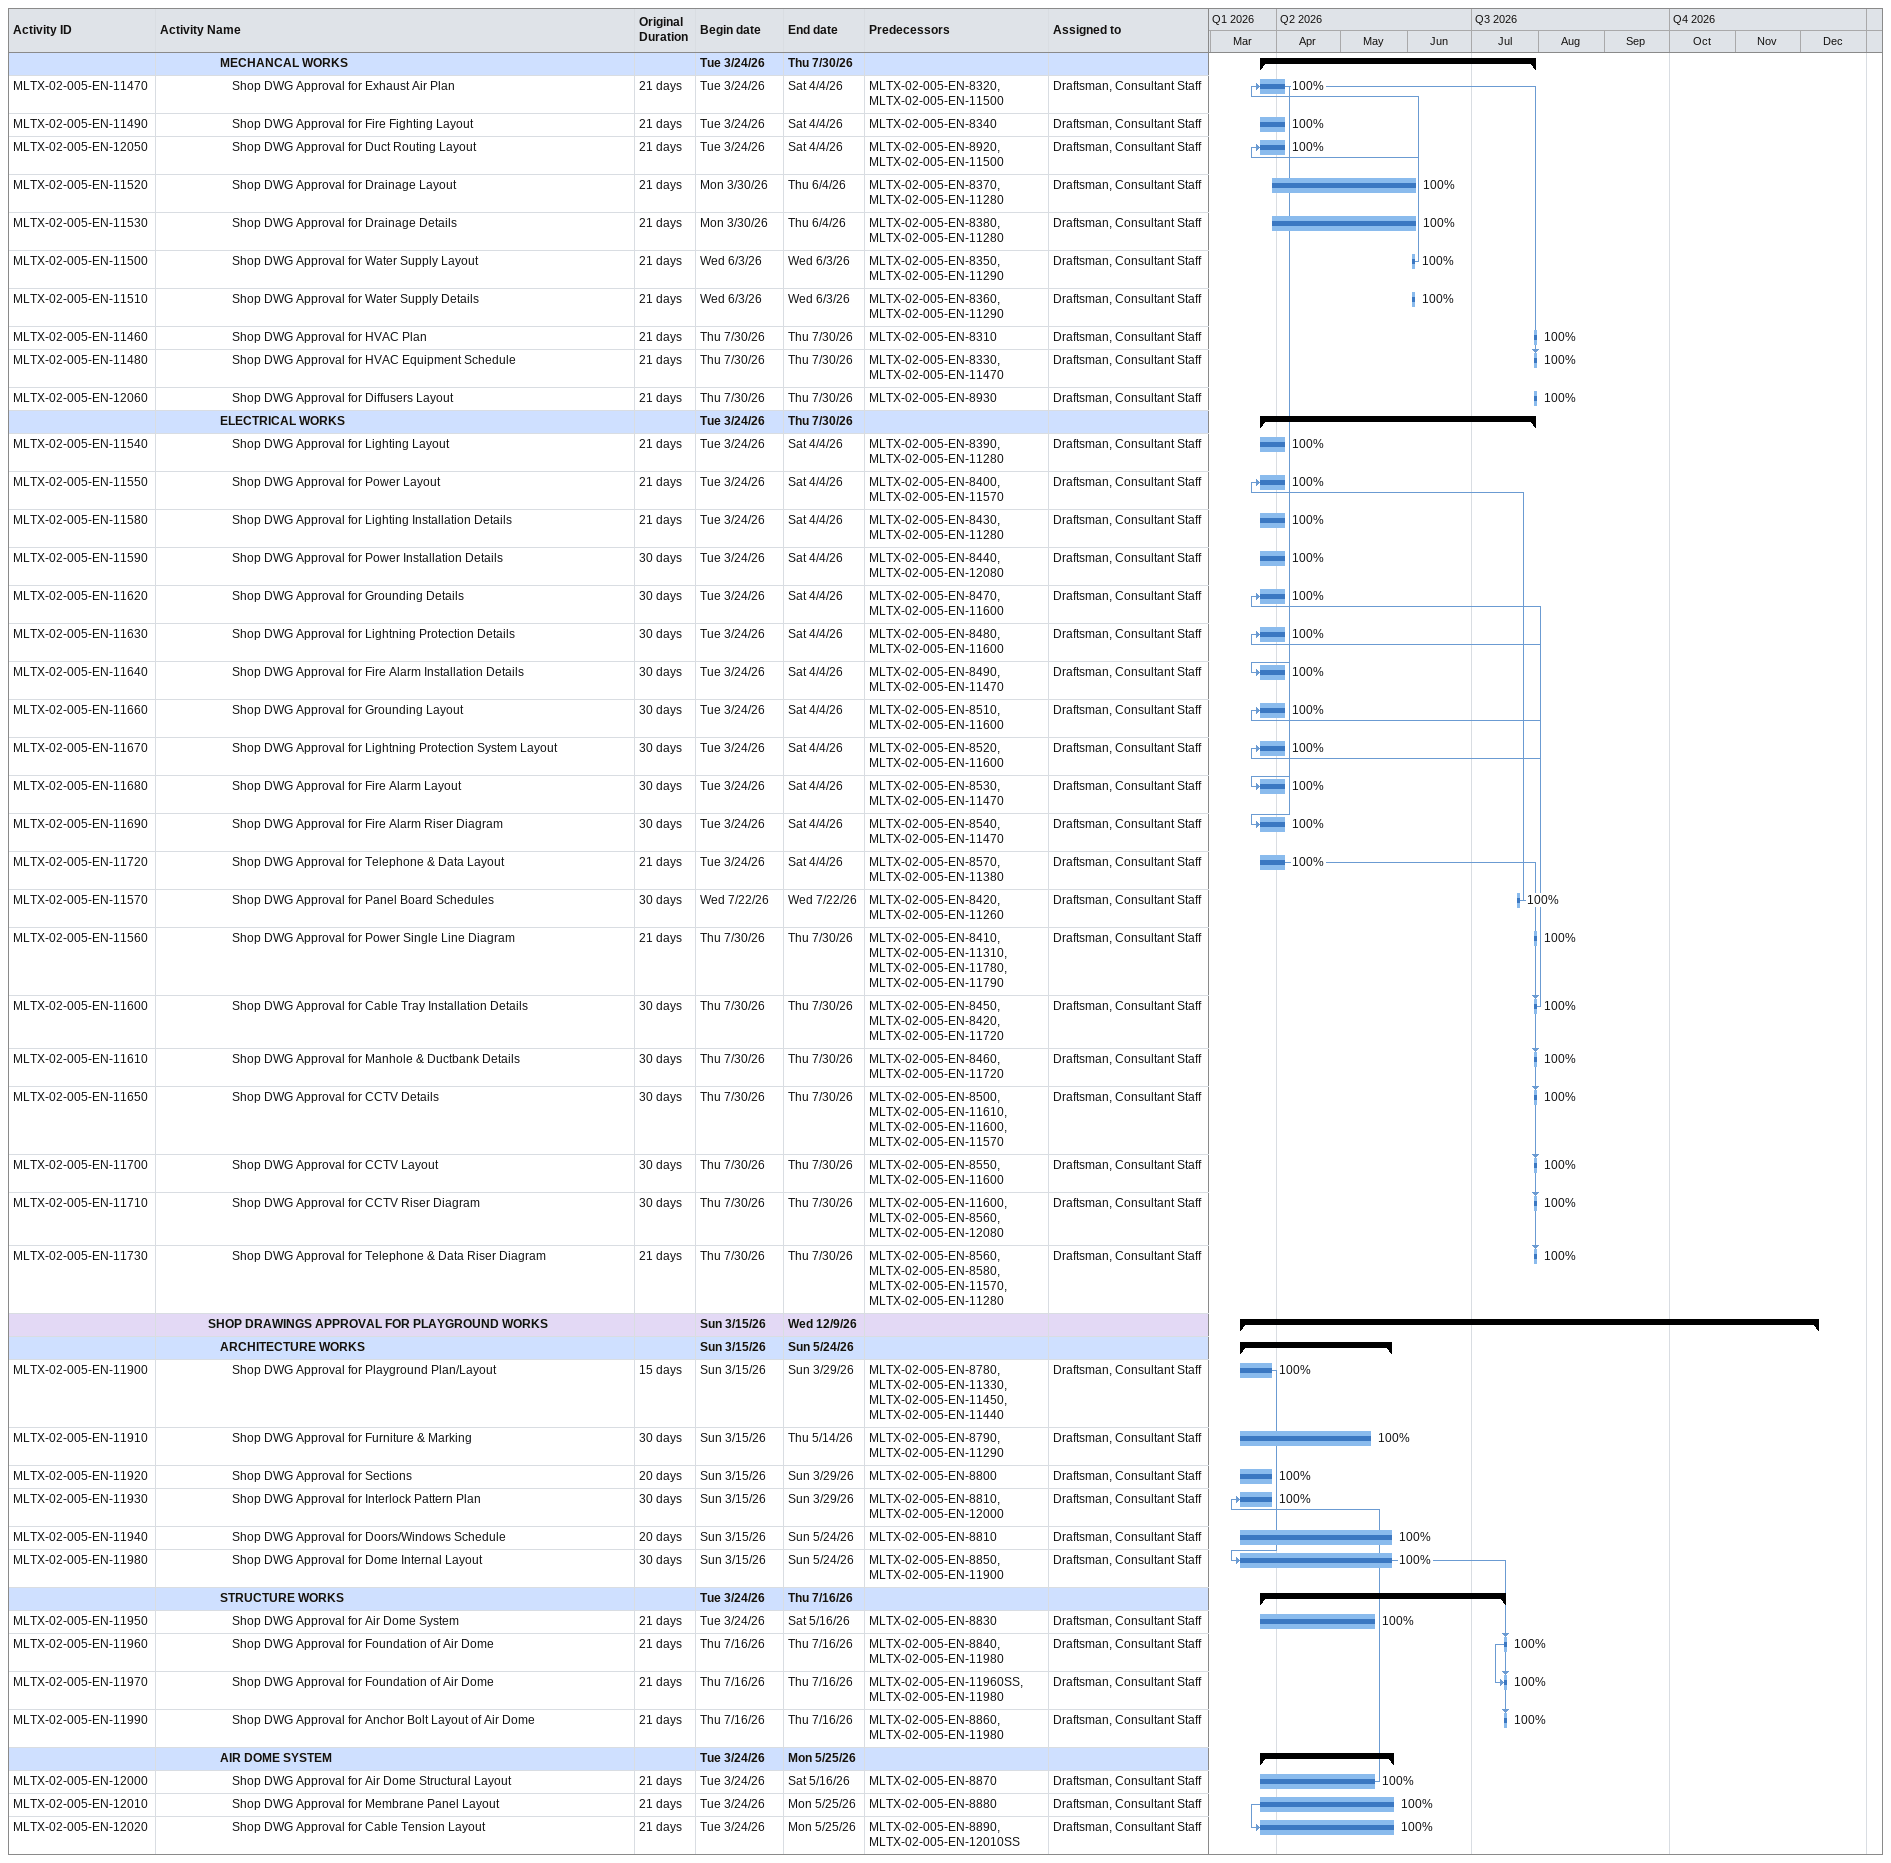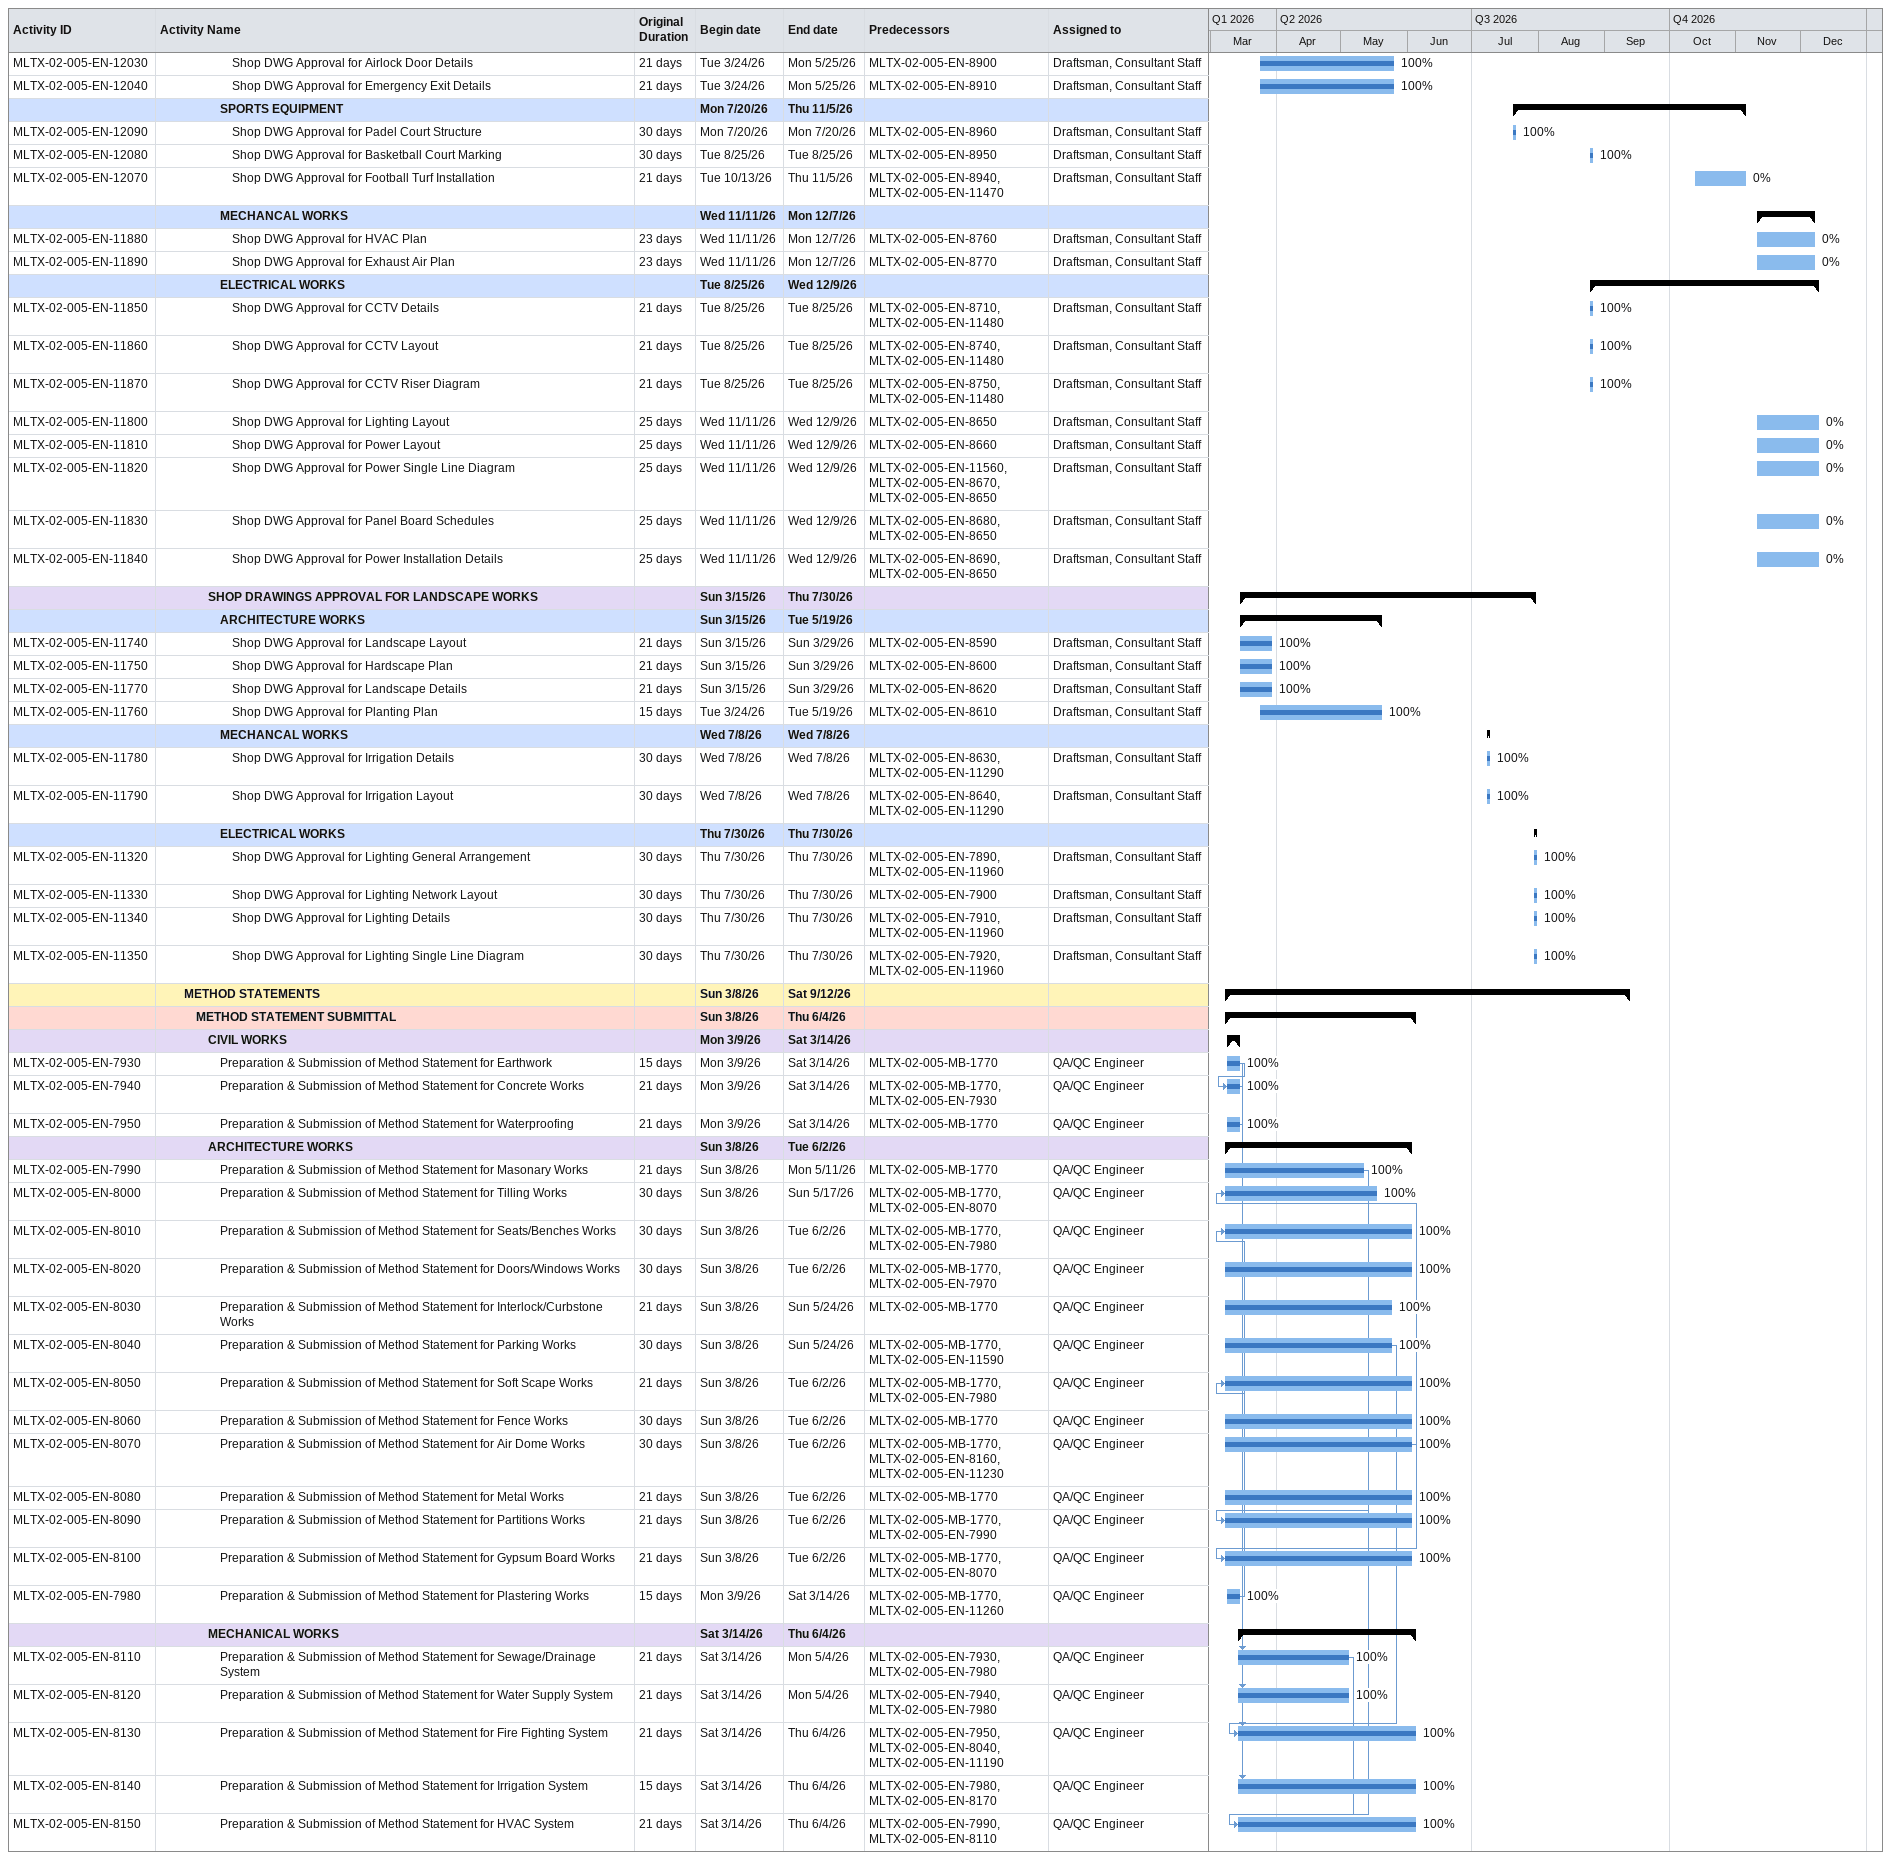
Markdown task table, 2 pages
| ID | Level | Task | Original duration | Start | Finish | Predecessors | Resources | % complete |
|---|---|---|---|---|---|---|---|---|
|  | 6 | **MECHANCAL WORKS** |  | 2026-03-24 | 2026-07-30 |  |  |  |
| MLTX-02-005-EN-11470 | 7 | Shop DWG Approval for Exhaust Air Plan | 21d | 2026-03-24 | 2026-04-04 | MLTX-02-005-EN-8320, MLTX-02-005-EN-11500 | Draftsman, Consultant Staff | 100 |
| MLTX-02-005-EN-11490 | 7 | Shop DWG Approval for Fire Fighting Layout | 21d | 2026-03-24 | 2026-04-04 | MLTX-02-005-EN-8340 | Draftsman, Consultant Staff | 100 |
| MLTX-02-005-EN-12050 | 7 | Shop DWG Approval for Duct Routing Layout | 21d | 2026-03-24 | 2026-04-04 | MLTX-02-005-EN-8920, MLTX-02-005-EN-11500 | Draftsman, Consultant Staff | 100 |
| MLTX-02-005-EN-11520 | 7 | Shop DWG Approval for Drainage Layout | 21d | 2026-03-30 | 2026-06-04 | MLTX-02-005-EN-8370, MLTX-02-005-EN-11280 | Draftsman, Consultant Staff | 100 |
| MLTX-02-005-EN-11530 | 7 | Shop DWG Approval for Drainage Details | 21d | 2026-03-30 | 2026-06-04 | MLTX-02-005-EN-8380, MLTX-02-005-EN-11280 | Draftsman, Consultant Staff | 100 |
| MLTX-02-005-EN-11500 | 7 | Shop DWG Approval for Water Supply Layout | 21d | 2026-06-03 | 2026-06-03 | MLTX-02-005-EN-8350, MLTX-02-005-EN-11290 | Draftsman, Consultant Staff | 100 |
| MLTX-02-005-EN-11510 | 7 | Shop DWG Approval for Water Supply Details | 21d | 2026-06-03 | 2026-06-03 | MLTX-02-005-EN-8360, MLTX-02-005-EN-11290 | Draftsman, Consultant Staff | 100 |
| MLTX-02-005-EN-11460 | 7 | Shop DWG Approval for HVAC Plan | 21d | 2026-07-30 | 2026-07-30 | MLTX-02-005-EN-8310 | Draftsman, Consultant Staff | 100 |
| MLTX-02-005-EN-11480 | 7 | Shop DWG Approval for HVAC Equipment Schedule | 21d | 2026-07-30 | 2026-07-30 | MLTX-02-005-EN-8330, MLTX-02-005-EN-11470 | Draftsman, Consultant Staff | 100 |
| MLTX-02-005-EN-12060 | 7 | Shop DWG Approval for Diffusers Layout | 21d | 2026-07-30 | 2026-07-30 | MLTX-02-005-EN-8930 | Draftsman, Consultant Staff | 100 |
|  | 6 | **ELECTRICAL WORKS** |  | 2026-03-24 | 2026-07-30 |  |  |  |
| MLTX-02-005-EN-11540 | 7 | Shop DWG Approval for Lighting Layout | 21d | 2026-03-24 | 2026-04-04 | MLTX-02-005-EN-8390, MLTX-02-005-EN-11280 | Draftsman, Consultant Staff | 100 |
| MLTX-02-005-EN-11550 | 7 | Shop DWG Approval for Power Layout | 21d | 2026-03-24 | 2026-04-04 | MLTX-02-005-EN-8400, MLTX-02-005-EN-11570 | Draftsman, Consultant Staff | 100 |
| MLTX-02-005-EN-11580 | 7 | Shop DWG Approval for Lighting Installation Details | 21d | 2026-03-24 | 2026-04-04 | MLTX-02-005-EN-8430, MLTX-02-005-EN-11280 | Draftsman, Consultant Staff | 100 |
| MLTX-02-005-EN-11590 | 7 | Shop DWG Approval for Power Installation Details | 30d | 2026-03-24 | 2026-04-04 | MLTX-02-005-EN-8440, MLTX-02-005-EN-12080 | Draftsman, Consultant Staff | 100 |
| MLTX-02-005-EN-11620 | 7 | Shop DWG Approval for Grounding Details | 30d | 2026-03-24 | 2026-04-04 | MLTX-02-005-EN-8470, MLTX-02-005-EN-11600 | Draftsman, Consultant Staff | 100 |
| MLTX-02-005-EN-11630 | 7 | Shop DWG Approval for Lightning Protection Details | 30d | 2026-03-24 | 2026-04-04 | MLTX-02-005-EN-8480, MLTX-02-005-EN-11600 | Draftsman, Consultant Staff | 100 |
| MLTX-02-005-EN-11640 | 7 | Shop DWG Approval for Fire Alarm Installation Details | 30d | 2026-03-24 | 2026-04-04 | MLTX-02-005-EN-8490, MLTX-02-005-EN-11470 | Draftsman, Consultant Staff | 100 |
| MLTX-02-005-EN-11660 | 7 | Shop DWG Approval for Grounding Layout | 30d | 2026-03-24 | 2026-04-04 | MLTX-02-005-EN-8510, MLTX-02-005-EN-11600 | Draftsman, Consultant Staff | 100 |
| MLTX-02-005-EN-11670 | 7 | Shop DWG Approval for Lightning Protection System Layout | 30d | 2026-03-24 | 2026-04-04 | MLTX-02-005-EN-8520, MLTX-02-005-EN-11600 | Draftsman, Consultant Staff | 100 |
| MLTX-02-005-EN-11680 | 7 | Shop DWG Approval for Fire Alarm Layout | 30d | 2026-03-24 | 2026-04-04 | MLTX-02-005-EN-8530, MLTX-02-005-EN-11470 | Draftsman, Consultant Staff | 100 |
| MLTX-02-005-EN-11690 | 7 | Shop DWG Approval for Fire Alarm Riser Diagram | 30d | 2026-03-24 | 2026-04-04 | MLTX-02-005-EN-8540, MLTX-02-005-EN-11470 | Draftsman, Consultant Staff | 100 |
| MLTX-02-005-EN-11720 | 7 | Shop DWG Approval for Telephone & Data Layout | 21d | 2026-03-24 | 2026-04-04 | MLTX-02-005-EN-8570, MLTX-02-005-EN-11380 | Draftsman, Consultant Staff | 100 |
| MLTX-02-005-EN-11570 | 7 | Shop DWG Approval for Panel Board Schedules | 30d | 2026-07-22 | 2026-07-22 | MLTX-02-005-EN-8420, MLTX-02-005-EN-11260 | Draftsman, Consultant Staff | 100 |
| MLTX-02-005-EN-11560 | 7 | Shop DWG Approval for Power Single Line Diagram | 21d | 2026-07-30 | 2026-07-30 | MLTX-02-005-EN-8410, MLTX-02-005-EN-11310, MLTX-02-005-EN-11780, MLTX-02-005-EN-11790 | Draftsman, Consultant Staff | 100 |
| MLTX-02-005-EN-11600 | 7 | Shop DWG Approval for Cable Tray Installation Details | 30d | 2026-07-30 | 2026-07-30 | MLTX-02-005-EN-8450, MLTX-02-005-EN-8420, MLTX-02-005-EN-11720 | Draftsman, Consultant Staff | 100 |
| MLTX-02-005-EN-11610 | 7 | Shop DWG Approval for Manhole & Ductbank Details | 30d | 2026-07-30 | 2026-07-30 | MLTX-02-005-EN-8460, MLTX-02-005-EN-11720 | Draftsman, Consultant Staff | 100 |
| MLTX-02-005-EN-11650 | 7 | Shop DWG Approval for CCTV Details | 30d | 2026-07-30 | 2026-07-30 | MLTX-02-005-EN-8500, MLTX-02-005-EN-11610, MLTX-02-005-EN-11600, MLTX-02-005-EN-11570 | Draftsman, Consultant Staff | 100 |
| MLTX-02-005-EN-11700 | 7 | Shop DWG Approval for CCTV Layout | 30d | 2026-07-30 | 2026-07-30 | MLTX-02-005-EN-8550, MLTX-02-005-EN-11600 | Draftsman, Consultant Staff | 100 |
| MLTX-02-005-EN-11710 | 7 | Shop DWG Approval for CCTV Riser Diagram | 30d | 2026-07-30 | 2026-07-30 | MLTX-02-005-EN-11600, MLTX-02-005-EN-8560, MLTX-02-005-EN-12080 | Draftsman, Consultant Staff | 100 |
| MLTX-02-005-EN-11730 | 7 | Shop DWG Approval for Telephone & Data Riser Diagram | 21d | 2026-07-30 | 2026-07-30 | MLTX-02-005-EN-8560, MLTX-02-005-EN-8580, MLTX-02-005-EN-11570, MLTX-02-005-EN-11280 | Draftsman, Consultant Staff | 100 |
|  | 5 | **SHOP DRAWINGS APPROVAL FOR PLAYGROUND WORKS** |  | 2026-03-15 | 2026-12-09 |  |  |  |
|  | 6 | **ARCHITECTURE WORKS** |  | 2026-03-15 | 2026-05-24 |  |  |  |
| MLTX-02-005-EN-11900 | 7 | Shop DWG Approval for Playground Plan/Layout | 15d | 2026-03-15 | 2026-03-29 | MLTX-02-005-EN-8780, MLTX-02-005-EN-11330, MLTX-02-005-EN-11450, MLTX-02-005-EN-11440 | Draftsman, Consultant Staff | 100 |
| MLTX-02-005-EN-11910 | 7 | Shop DWG Approval for Furniture & Marking | 30d | 2026-03-15 | 2026-05-14 | MLTX-02-005-EN-8790, MLTX-02-005-EN-11290 | Draftsman, Consultant Staff | 100 |
| MLTX-02-005-EN-11920 | 7 | Shop DWG Approval for Sections | 20d | 2026-03-15 | 2026-03-29 | MLTX-02-005-EN-8800 | Draftsman, Consultant Staff | 100 |
| MLTX-02-005-EN-11930 | 7 | Shop DWG Approval for Interlock Pattern Plan | 30d | 2026-03-15 | 2026-03-29 | MLTX-02-005-EN-8810, MLTX-02-005-EN-12000 | Draftsman, Consultant Staff | 100 |
| MLTX-02-005-EN-11940 | 7 | Shop DWG Approval for Doors/Windows Schedule | 20d | 2026-03-15 | 2026-05-24 | MLTX-02-005-EN-8810 | Draftsman, Consultant Staff | 100 |
| MLTX-02-005-EN-11980 | 7 | Shop DWG Approval for Dome Internal Layout | 30d | 2026-03-15 | 2026-05-24 | MLTX-02-005-EN-8850, MLTX-02-005-EN-11900 | Draftsman, Consultant Staff | 100 |
|  | 6 | **STRUCTURE WORKS** |  | 2026-03-24 | 2026-07-16 |  |  |  |
| MLTX-02-005-EN-11950 | 7 | Shop DWG Approval for Air Dome System | 21d | 2026-03-24 | 2026-05-16 | MLTX-02-005-EN-8830 | Draftsman, Consultant Staff | 100 |
| MLTX-02-005-EN-11960 | 7 | Shop DWG Approval for Foundation of Air Dome | 21d | 2026-07-16 | 2026-07-16 | MLTX-02-005-EN-8840, MLTX-02-005-EN-11980 | Draftsman, Consultant Staff | 100 |
| MLTX-02-005-EN-11970 | 7 | Shop DWG Approval for Foundation of Air Dome | 21d | 2026-07-16 | 2026-07-16 | MLTX-02-005-EN-11960SS, MLTX-02-005-EN-11980 | Draftsman, Consultant Staff | 100 |
| MLTX-02-005-EN-11990 | 7 | Shop DWG Approval for Anchor Bolt Layout of Air Dome | 21d | 2026-07-16 | 2026-07-16 | MLTX-02-005-EN-8860, MLTX-02-005-EN-11980 | Draftsman, Consultant Staff | 100 |
|  | 6 | **AIR DOME SYSTEM** |  | 2026-03-24 | 2026-05-25 |  |  |  |
| MLTX-02-005-EN-12000 | 7 | Shop DWG Approval for Air Dome Structural Layout | 21d | 2026-03-24 | 2026-05-16 | MLTX-02-005-EN-8870 | Draftsman, Consultant Staff | 100 |
| MLTX-02-005-EN-12010 | 7 | Shop DWG Approval for Membrane Panel Layout | 21d | 2026-03-24 | 2026-05-25 | MLTX-02-005-EN-8880 | Draftsman, Consultant Staff | 100 |
| MLTX-02-005-EN-12020 | 7 | Shop DWG Approval for Cable Tension Layout | 21d | 2026-03-24 | 2026-05-25 | MLTX-02-005-EN-8890, MLTX-02-005-EN-12010SS | Draftsman, Consultant Staff | 100 |
| MLTX-02-005-EN-12030 | 7 | Shop DWG Approval for Airlock Door Details | 21d | 2026-03-24 | 2026-05-25 | MLTX-02-005-EN-8900 | Draftsman, Consultant Staff | 100 |
| MLTX-02-005-EN-12040 | 7 | Shop DWG Approval for Emergency Exit Details | 21d | 2026-03-24 | 2026-05-25 | MLTX-02-005-EN-8910 | Draftsman, Consultant Staff | 100 |
|  | 6 | **SPORTS EQUIPMENT** |  | 2026-07-20 | 2026-11-05 |  |  |  |
| MLTX-02-005-EN-12090 | 7 | Shop DWG Approval for Padel Court Structure | 30d | 2026-07-20 | 2026-07-20 | MLTX-02-005-EN-8960 | Draftsman, Consultant Staff | 100 |
| MLTX-02-005-EN-12080 | 7 | Shop DWG Approval for Basketball Court Marking | 30d | 2026-08-25 | 2026-08-25 | MLTX-02-005-EN-8950 | Draftsman, Consultant Staff | 100 |
| MLTX-02-005-EN-12070 | 7 | Shop DWG Approval for Football Turf Installation | 21d | 2026-10-13 | 2026-11-05 | MLTX-02-005-EN-8940, MLTX-02-005-EN-11470 | Draftsman, Consultant Staff | 0 |
|  | 6 | **MECHANCAL WORKS** |  | 2026-11-11 | 2026-12-07 |  |  |  |
| MLTX-02-005-EN-11880 | 7 | Shop DWG Approval for HVAC Plan | 23d | 2026-11-11 | 2026-12-07 | MLTX-02-005-EN-8760 | Draftsman, Consultant Staff | 0 |
| MLTX-02-005-EN-11890 | 7 | Shop DWG Approval for Exhaust Air Plan | 23d | 2026-11-11 | 2026-12-07 | MLTX-02-005-EN-8770 | Draftsman, Consultant Staff | 0 |
|  | 6 | **ELECTRICAL WORKS** |  | 2026-08-25 | 2026-12-09 |  |  |  |
| MLTX-02-005-EN-11850 | 7 | Shop DWG Approval for CCTV Details | 21d | 2026-08-25 | 2026-08-25 | MLTX-02-005-EN-8710, MLTX-02-005-EN-11480 | Draftsman, Consultant Staff | 100 |
| MLTX-02-005-EN-11860 | 7 | Shop DWG Approval for CCTV Layout | 21d | 2026-08-25 | 2026-08-25 | MLTX-02-005-EN-8740, MLTX-02-005-EN-11480 | Draftsman, Consultant Staff | 100 |
| MLTX-02-005-EN-11870 | 7 | Shop DWG Approval for CCTV Riser Diagram | 21d | 2026-08-25 | 2026-08-25 | MLTX-02-005-EN-8750, MLTX-02-005-EN-11480 | Draftsman, Consultant Staff | 100 |
| MLTX-02-005-EN-11800 | 7 | Shop DWG Approval for Lighting Layout | 25d | 2026-11-11 | 2026-12-09 | MLTX-02-005-EN-8650 | Draftsman, Consultant Staff | 0 |
| MLTX-02-005-EN-11810 | 7 | Shop DWG Approval for Power Layout | 25d | 2026-11-11 | 2026-12-09 | MLTX-02-005-EN-8660 | Draftsman, Consultant Staff | 0 |
| MLTX-02-005-EN-11820 | 7 | Shop DWG Approval for Power Single Line Diagram | 25d | 2026-11-11 | 2026-12-09 | MLTX-02-005-EN-11560, MLTX-02-005-EN-8670, MLTX-02-005-EN-8650 | Draftsman, Consultant Staff | 0 |
| MLTX-02-005-EN-11830 | 7 | Shop DWG Approval for Panel Board Schedules | 25d | 2026-11-11 | 2026-12-09 | MLTX-02-005-EN-8680, MLTX-02-005-EN-8650 | Draftsman, Consultant Staff | 0 |
| MLTX-02-005-EN-11840 | 7 | Shop DWG Approval for Power Installation Details | 25d | 2026-11-11 | 2026-12-09 | MLTX-02-005-EN-8690, MLTX-02-005-EN-8650 | Draftsman, Consultant Staff | 0 |
|  | 5 | **SHOP DRAWINGS APPROVAL FOR LANDSCAPE WORKS** |  | 2026-03-15 | 2026-07-30 |  |  |  |
|  | 6 | **ARCHITECTURE WORKS** |  | 2026-03-15 | 2026-05-19 |  |  |  |
| MLTX-02-005-EN-11740 | 7 | Shop DWG Approval for Landscape Layout | 21d | 2026-03-15 | 2026-03-29 | MLTX-02-005-EN-8590 | Draftsman, Consultant Staff | 100 |
| MLTX-02-005-EN-11750 | 7 | Shop DWG Approval for Hardscape Plan | 21d | 2026-03-15 | 2026-03-29 | MLTX-02-005-EN-8600 | Draftsman, Consultant Staff | 100 |
| MLTX-02-005-EN-11770 | 7 | Shop DWG Approval for Landscape Details | 21d | 2026-03-15 | 2026-03-29 | MLTX-02-005-EN-8620 | Draftsman, Consultant Staff | 100 |
| MLTX-02-005-EN-11760 | 7 | Shop DWG Approval for Planting Plan | 15d | 2026-03-24 | 2026-05-19 | MLTX-02-005-EN-8610 | Draftsman, Consultant Staff | 100 |
|  | 6 | **MECHANCAL WORKS** |  | 2026-07-08 | 2026-07-08 |  |  |  |
| MLTX-02-005-EN-11780 | 7 | Shop DWG Approval for Irrigation Details | 30d | 2026-07-08 | 2026-07-08 | MLTX-02-005-EN-8630, MLTX-02-005-EN-11290 | Draftsman, Consultant Staff | 100 |
| MLTX-02-005-EN-11790 | 7 | Shop DWG Approval for Irrigation Layout | 30d | 2026-07-08 | 2026-07-08 | MLTX-02-005-EN-8640, MLTX-02-005-EN-11290 | Draftsman, Consultant Staff | 100 |
|  | 6 | **ELECTRICAL WORKS** |  | 2026-07-30 | 2026-07-30 |  |  |  |
| MLTX-02-005-EN-11320 | 7 | Shop DWG Approval for Lighting General Arrangement | 30d | 2026-07-30 | 2026-07-30 | MLTX-02-005-EN-7890, MLTX-02-005-EN-11960 | Draftsman, Consultant Staff | 100 |
| MLTX-02-005-EN-11330 | 7 | Shop DWG Approval for Lighting Network Layout | 30d | 2026-07-30 | 2026-07-30 | MLTX-02-005-EN-7900 | Draftsman, Consultant Staff | 100 |
| MLTX-02-005-EN-11340 | 7 | Shop DWG Approval for Lighting Details | 30d | 2026-07-30 | 2026-07-30 | MLTX-02-005-EN-7910, MLTX-02-005-EN-11960 | Draftsman, Consultant Staff | 100 |
| MLTX-02-005-EN-11350 | 7 | Shop DWG Approval for Lighting Single Line Diagram | 30d | 2026-07-30 | 2026-07-30 | MLTX-02-005-EN-7920, MLTX-02-005-EN-11960 | Draftsman, Consultant Staff | 100 |
|  | 3 | **METHOD STATEMENTS** |  | 2026-03-08 | 2026-09-12 |  |  |  |
|  | 4 | **METHOD STATEMENT SUBMITTAL** |  | 2026-03-08 | 2026-06-04 |  |  |  |
|  | 5 | **CIVIL WORKS** |  | 2026-03-09 | 2026-03-14 |  |  |  |
| MLTX-02-005-EN-7930 | 6 | Preparation & Submission of Method Statement for Earthwork | 15d | 2026-03-09 | 2026-03-14 | MLTX-02-005-MB-1770 | QA/QC Engineer | 100 |
| MLTX-02-005-EN-7940 | 6 | Preparation & Submission of Method Statement for Concrete Works | 21d | 2026-03-09 | 2026-03-14 | MLTX-02-005-MB-1770, MLTX-02-005-EN-7930 | QA/QC Engineer | 100 |
| MLTX-02-005-EN-7950 | 6 | Preparation & Submission of Method Statement for Waterproofing | 21d | 2026-03-09 | 2026-03-14 | MLTX-02-005-MB-1770 | QA/QC Engineer | 100 |
|  | 5 | **ARCHITECTURE WORKS** |  | 2026-03-08 | 2026-06-02 |  |  |  |
| MLTX-02-005-EN-7990 | 6 | Preparation & Submission of Method Statement for Masonary Works | 21d | 2026-03-08 | 2026-05-11 | MLTX-02-005-MB-1770 | QA/QC Engineer | 100 |
| MLTX-02-005-EN-8000 | 6 | Preparation & Submission of Method Statement for Tilling Works | 30d | 2026-03-08 | 2026-05-17 | MLTX-02-005-MB-1770, MLTX-02-005-EN-8070 | QA/QC Engineer | 100 |
| MLTX-02-005-EN-8010 | 6 | Preparation & Submission of Method Statement for Seats/Benches Works | 30d | 2026-03-08 | 2026-06-02 | MLTX-02-005-MB-1770, MLTX-02-005-EN-7980 | QA/QC Engineer | 100 |
| MLTX-02-005-EN-8020 | 6 | Preparation & Submission of Method Statement for Doors/Windows Works | 30d | 2026-03-08 | 2026-06-02 | MLTX-02-005-MB-1770, MLTX-02-005-EN-7970 | QA/QC Engineer | 100 |
| MLTX-02-005-EN-8030 | 6 | Preparation & Submission of Method Statement for Interlock/Curbstone Works | 21d | 2026-03-08 | 2026-05-24 | MLTX-02-005-MB-1770 | QA/QC Engineer | 100 |
| MLTX-02-005-EN-8040 | 6 | Preparation & Submission of Method Statement for Parking Works | 30d | 2026-03-08 | 2026-05-24 | MLTX-02-005-MB-1770, MLTX-02-005-EN-11590 | QA/QC Engineer | 100 |
| MLTX-02-005-EN-8050 | 6 | Preparation & Submission of Method Statement for Soft Scape Works | 21d | 2026-03-08 | 2026-06-02 | MLTX-02-005-MB-1770, MLTX-02-005-EN-7980 | QA/QC Engineer | 100 |
| MLTX-02-005-EN-8060 | 6 | Preparation & Submission of Method Statement for Fence Works | 30d | 2026-03-08 | 2026-06-02 | MLTX-02-005-MB-1770 | QA/QC Engineer | 100 |
| MLTX-02-005-EN-8070 | 6 | Preparation & Submission of Method Statement for Air Dome Works | 30d | 2026-03-08 | 2026-06-02 | MLTX-02-005-MB-1770, MLTX-02-005-EN-8160, MLTX-02-005-EN-11230 | QA/QC Engineer | 100 |
| MLTX-02-005-EN-8080 | 6 | Preparation & Submission of Method Statement for Metal Works | 21d | 2026-03-08 | 2026-06-02 | MLTX-02-005-MB-1770 | QA/QC Engineer | 100 |
| MLTX-02-005-EN-8090 | 6 | Preparation & Submission of Method Statement for Partitions Works | 21d | 2026-03-08 | 2026-06-02 | MLTX-02-005-MB-1770, MLTX-02-005-EN-7990 | QA/QC Engineer | 100 |
| MLTX-02-005-EN-8100 | 6 | Preparation & Submission of Method Statement for Gypsum Board Works | 21d | 2026-03-08 | 2026-06-02 | MLTX-02-005-MB-1770, MLTX-02-005-EN-8070 | QA/QC Engineer | 100 |
| MLTX-02-005-EN-7980 | 6 | Preparation & Submission of Method Statement for Plastering Works | 15d | 2026-03-09 | 2026-03-14 | MLTX-02-005-MB-1770, MLTX-02-005-EN-11260 | QA/QC Engineer | 100 |
|  | 5 | **MECHANICAL WORKS** |  | 2026-03-14 | 2026-06-04 |  |  |  |
| MLTX-02-005-EN-8110 | 6 | Preparation & Submission of Method Statement for Sewage/Drainage System | 21d | 2026-03-14 | 2026-05-04 | MLTX-02-005-EN-7930, MLTX-02-005-EN-7980 | QA/QC Engineer | 100 |
| MLTX-02-005-EN-8120 | 6 | Preparation & Submission of Method Statement for Water Supply System | 21d | 2026-03-14 | 2026-05-04 | MLTX-02-005-EN-7940, MLTX-02-005-EN-7980 | QA/QC Engineer | 100 |
| MLTX-02-005-EN-8130 | 6 | Preparation & Submission of Method Statement for Fire Fighting System | 21d | 2026-03-14 | 2026-06-04 | MLTX-02-005-EN-7950, MLTX-02-005-EN-8040, MLTX-02-005-EN-11190 | QA/QC Engineer | 100 |
| MLTX-02-005-EN-8140 | 6 | Preparation & Submission of Method Statement for Irrigation System | 15d | 2026-03-14 | 2026-06-04 | MLTX-02-005-EN-7980, MLTX-02-005-EN-8170 | QA/QC Engineer | 100 |
| MLTX-02-005-EN-8150 | 6 | Preparation & Submission of Method Statement for HVAC System | 21d | 2026-03-14 | 2026-06-04 | MLTX-02-005-EN-7990, MLTX-02-005-EN-8110 | QA/QC Engineer | 100 |
